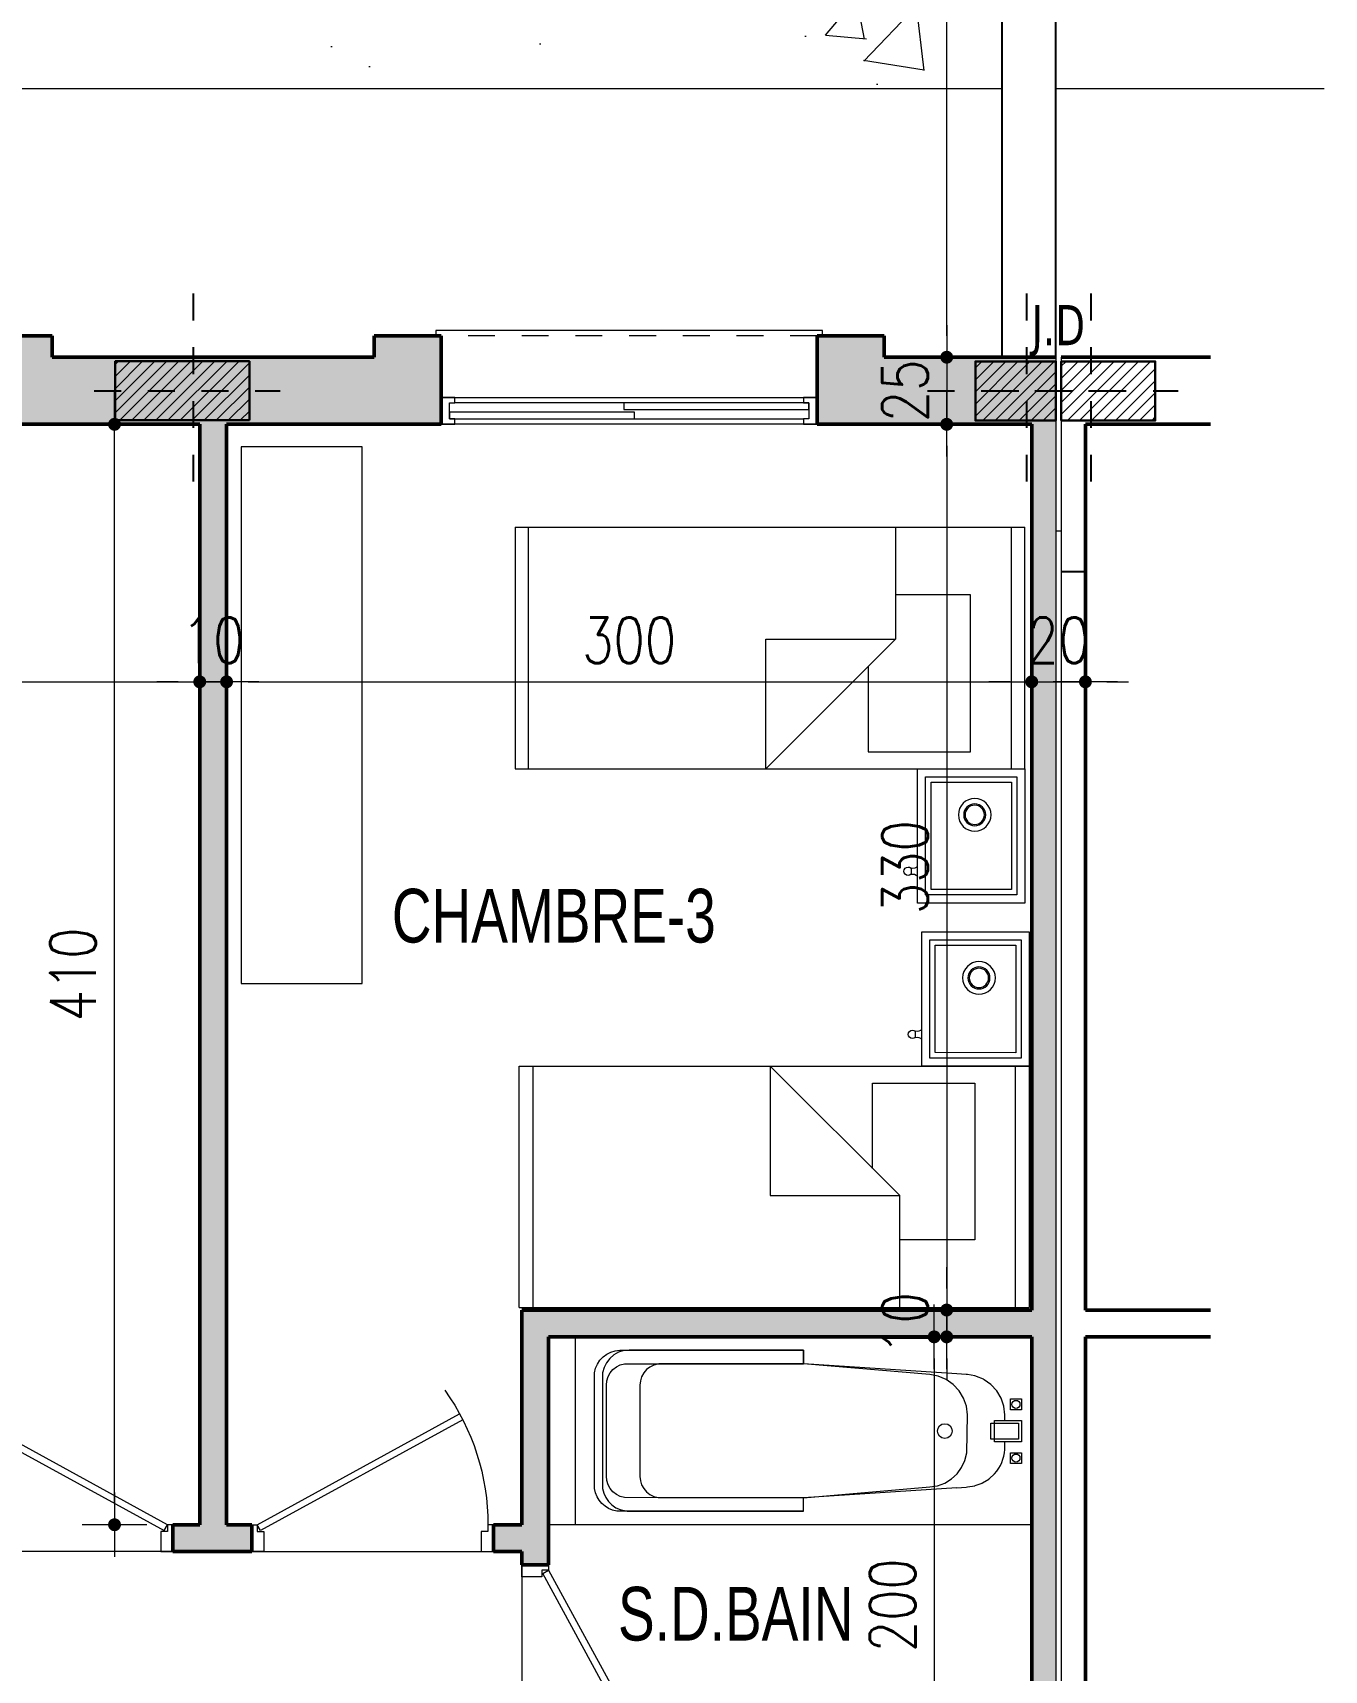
# Model space of a CAD drawing. Header units: millimetres. Extents: x 906 to 2482, y -1145 to -637.
# Drawn here: x 2043.18 to 2047.99, y -1138.74 to -1132.64 of the extents above; entities that cross this region are included whole.
import ezdxf

# ---------------------------------------------------------------- set-up
doc = ezdxf.new("R2010")
doc.units = ezdxf.units.MM
for name, pattern in [('AXES', [2, 1.25, -0.25, 0.25, -0.25]), ('DASHDOT2', [0.5, 0.25, -0.125, 0, -0.125]), ('HIDDEN', [0.375, 0.25, -0.125])]:
    doc.linetypes.add(name, pattern=pattern)
doc.layers.get('DEFPOINTS').update_dxf_attribs({"color": 255, "lineweight": 13})
for name, color, linetype, lineweight in [('A-signe', 7, 'Continuous', 9), ('APPUITS', 7, 'Continuous', 18), ('DIM.', 4, 'Continuous', 25), ('Extracteur cuisine 300m3', 7, 'Continuous', 20), ('interrompu', 7, 'HIDDEN', 15), ('MENUISERIE', 7, 'Continuous', 13), ('MUR 0.2', 7, 'Continuous', 20), ('MUR 0.25', 7, 'Continuous', 25), ('MUR 0.5', 7, 'Continuous', 50), ('POTEAUX ARCH', 7, 'Continuous', 30), ('POTEAUX HACHURE', 7, 'Continuous', 15), ('REVERS D EAU', 7, 'Continuous', 13), ('SANITAIRE', 7, 'Continuous', 15), ('TEXTE', 7, 'Continuous', 20), ('vegetation', 3, 'Continuous', 15)]:
    doc.layers.add(name, color=color, linetype=linetype, lineweight=lineweight)
doc.layers.add('AXE', color=7, linetype='AXES')
doc.layers.add('MEUBLE', color=7, linetype='Continuous', lineweight=15, true_color=0x6a4f34)
doc.layers.add('teinte 5', color=7, linetype='Continuous', true_color=0x3d3d00)
doc.styles.add('atef', font='romans.shx', dxfattribs={"width": 0.8})
doc.styles.add('COTE', font='verdana.ttf', dxfattribs={"width": 0.7})
doc.styles.add('STYLE4', font='swisscl.ttf')
doc.dimstyles.new('COTEXT', dxfattribs={"dimscale": 0, "dimtxt": 0.17, "dimasz": 0.08, "dimexe": 0.015, "dimexo": 0.015, "dimgap": 0.07, "dimtad": 1, "dimdec": 0, "dimlfac": 100, "dimzin": 0, "dimdsep": 46, "dimtxsty": 'atef', "dimblk": 'SIG2', "dimcen": 0.15, "dimse1": 1, "dimse2": 1, "dimclrd": 256, "dimclre": 6, "dimclrt": 2, "dimadec": 0, "dimazin": 0, "dimtfac": 0.5, "dimtdec": 0, "dimtix": 1, "dimtmove": 2, "dimatfit": 1, "dimldrblk": 'SIG2', "dimfxl": 0.18, "dimtolj": 1, "dimtzin": 0, "dimlwd": 18, "dimarcsym": 0})

# ---------------------------------------------------------------- blocks, each defined once
blk = doc.blocks.new('BAIGNOIR 0.70-1.70')
at = {"layer": 'SANITAIRE'}
for p, q in [((0.138, 0.2794), (0.1006, 0.85)), ((0.562, 0.2794), (0.6, 0.85))]:
    blk.add_line(p, q, dxfattribs=at)
for points in [[(0, 1.7), (0.7, 1.7), (0.7, 0), (0, 0)], [(0.5998, 1.3897), (0.5949, 1.4081), (0.5877, 1.4226), (0.5778, 1.4353), (0.5656, 1.4458), (0.5514, 1.4536), (0.536, 1.4584), (0.52, 1.46), (0.18, 1.46), (0.164, 1.4584), (0.1486, 1.4536), (0.1344, 1.4458), (0.1222, 1.4353), (0.1123, 1.4226), (0.1051, 1.4081), (0.1014, 1.3925), (0.1006, 0.85), (0.1407, 0.38), (0.1454, 0.3515), (0.1555, 0.3243), (0.1706, 0.2996), (0.1902, 0.2783), (0.2136, 0.2612), (0.2398, 0.2488), (0.2679, 0.2417), (0.4097, 0.24), (0.4416, 0.2437), (0.472, 0.254), (0.4995, 0.2705), (0.523, 0.2924), (0.5413, 0.3188), (0.5536, 0.3485), (0.5593, 0.38), (0.6, 0.85)], [(0.3885, 0.0388), (0.3085, 0.0388), (0.3085, 0.1388), (0.3885, 0.1388)], [(0.3785, 0.0488), (0.3185, 0.0488), (0.3185, 0.1526), (0.3785, 0.1526)], [(0.2685, 0.0388), (0.2285, 0.0388), (0.2285, 0.0788), (0.2685, 0.0788)], [(0.4685, 0.0388), (0.4285, 0.0388), (0.4285, 0.0788), (0.4685, 0.0788)]]:
    blk.add_lwpolyline(points, close=True, dxfattribs=at)
for points in [[(0.0501, 0.85), (0.0501, 1.5465, -0.315661), (0.1344, 1.6296), (0.5656, 1.6296, -0.356924), (0.6506, 1.5346), (0.65, 0.85), (0.6, 0.85)], [(0.1452, 0.2123, 0.002879), (0.1457, 0.2106), (0.1552, 0.1851, 0.002875), (0.1559, 0.1836), (0.1703, 0.1601, 0.001962), (0.171, 0.1592), (0.1902, 0.1383, 0.167547), (0.2806, 0.1), (0.3085, 0.1), (0.3085, 0.1388), (0.3885, 0.1388), (0.3885, 0.1), (0.4097, 0.1), (0.4416, 0.1036), (0.472, 0.1139), (0.4995, 0.1304), (0.523, 0.1524), (0.5405, 0.1776, 0.004777), (0.5419, 0.1802), (0.5523, 0.2053, 0.012058), (0.5543, 0.2123)]]:
    blk.add_lwpolyline(points, format="xyb", dxfattribs=at)
at = {"layer": 'SANITAIRE', "elevation": 0.0009}
blk.add_lwpolyline([(0.1016, 1.5175), (0.1057, 1.5331), (0.1129, 1.5476), (0.1228, 1.5603), (0.135, 1.5708), (0.1491, 1.5786), (0.1645, 1.5834), (0.1806, 1.585), (0.5206, 1.585), (0.5366, 1.5834), (0.552, 1.5786), (0.5661, 1.5708), (0.5784, 1.5603), (0.5883, 1.5476), (0.5955, 1.5331), (0.5996, 1.5175), (0.6, 0.85), (0.65, 0.85), (0.6506, 1.5), (0.6486, 1.5201), (0.6425, 1.5393), (0.6328, 1.5569), (0.6197, 1.5723), (0.6038, 1.5847), (0.5857, 1.5936), (0.5662, 1.5988), (0.1349, 1.5988), (0.1176, 1.5944), (0.1012, 1.587), (0.0865, 1.5768), (0.0738, 1.5641), (0.0636, 1.5494), (0.0562, 1.533), (0.0501, 1.5079), (0.0501, 0.85), (0.1006, 0.85)], close=True, dxfattribs=at)
at = {"layer": 'SANITAIRE'}
for points in [[(0.0501, 0.85), (0.1006, 0.85)], [(0.138, 0.2794), (0.1404, 0.2447)], [(0.1404, 0.2447), (0.1407, 0.24), (0.1452, 0.2123)], [(0.5543, 0.2123), (0.5593, 0.24), (0.5596, 0.2447)], [(0.5596, 0.2447), (0.562, 0.2794)]]:
    blk.add_lwpolyline(points, dxfattribs=at)
for centre, radius in [((0.349, 0.3239), 0.0274), ((0.2485, 0.0588), 0.015), ((0.4485, 0.0588), 0.015)]:
    blk.add_circle(centre, radius, dxfattribs=at)
blk = doc.blocks.new('PORTE 0.90')
at = {"layer": 'MENUISERIE'}
for points in [[(-0.7859, 0.3911), (-0.0325, -0.0217), (-0.02, 0), (-0.7742, 0.4132)], [(-0.9, 0), (-0.88, 0), (-0.88, -0.025), (-0.855, -0.025), (-0.855, -0.1), (-0.9, -0.1)], [(0, 0), (-0.02, 0), (-0.02, -0.025), (-0.045, -0.025), (-0.045, -0.1), (0, -0.1)]]:
    blk.add_lwpolyline(points, dxfattribs=at)
blk.add_arc((-0.02, 0), 0.86, 144.36454, 180, dxfattribs=at)
blk = doc.blocks.new('P - 0.80')
at = {"layer": 'MENUISERIE'}
for points in [[(-0.6991, 0.3412), (-0.0325, -0.0217), (-0.02, 0), (-0.6875, 0.3633)], [(-0.8, 0), (-0.78, 0), (-0.78, -0.025), (-0.755, -0.025), (-0.755, -0.1), (-0.8, -0.1)], [(0, 0), (-0.02, 0), (-0.02, -0.025), (-0.045, -0.025), (-0.045, -0.1), (0, -0.1)]]:
    blk.add_lwpolyline(points, dxfattribs=at)
blk.add_arc((-0.02, 0), 0.76, 142.54543, 180, dxfattribs=at)
blk = doc.blocks.new('SIG2')
at = {"layer": 'A-signe'}
for p, q in [((0, 1.5), (0, 0.5)), ((-1.5, 0), (-0.5, 0)), ((-0.5, 0), (0.5, 0)), ((0, 0.5), (0, -0.5)), ((0.5, 0), (1.5, 0)), ((0, -0.5), (0, -1.5))]:
    blk.add_line(p, q, dxfattribs=at)
at = {"layer": 'A-signe', "const_width": 0.3}
blk.add_lwpolyline([(-0.15, 0, 1), (0.15, 0, 1)], format="xyb", close=True, dxfattribs=at)
blk = doc.blocks.new('*D2213')
at = {"layer": 'DEFPOINTS', "color": 0, "transparency": 16777216}
for p in [(2040.7984, -1134.0994), (2043.7984, -1134.0994), (2043.7984, -1135.0588)]:
    blk.add_point(p, dxfattribs=at)
at = {"layer": 'DIM.', "lineweight": 18, "transparency": 16777216}
blk.add_line((2040.8784, -1135.0588), (2043.7184, -1135.0588), dxfattribs=at)
at = {"layer": 'DIM.', "lineweight": 18, "transparency": 16777216, "xscale": 0.08, "yscale": 0.08, "zscale": 0.08, "rotation": 180}
blk.add_blockref('SIG2', (2040.7984, -1135.0588), dxfattribs=at)
at = {"layer": 'DIM.', "lineweight": 18, "transparency": 16777216, "xscale": 0.08, "yscale": 0.08, "zscale": 0.08}
blk.add_blockref('SIG2', (2043.7984, -1135.0588), dxfattribs=at)
at = {"layer": 'DIM.', "color": 2, "transparency": 16777216, "insert": (2042.2984, -1134.9038), "char_height": 0.17, "attachment_point": 5, "style": 'atef'}
blk.add_mtext('\\A1;300', dxfattribs=at)
blk = doc.blocks.new('*D2214')
at = {"layer": 'DEFPOINTS', "color": 0, "transparency": 16777216}
for p in [(2043.7984, -1134.0994), (2043.8984, -1134.0994), (2043.8984, -1135.0588)]:
    blk.add_point(p, dxfattribs=at)
at = {"layer": 'DIM.', "lineweight": 18, "transparency": 16777216}
for p, q in [((2043.7184, -1135.0588), (2043.6384, -1135.0588)), ((2043.7984, -1135.0588), (2043.8984, -1135.0588)), ((2043.9784, -1135.0588), (2044.0584, -1135.0588))]:
    blk.add_line(p, q, dxfattribs=at)
at = {"layer": 'DIM.', "lineweight": 18, "transparency": 16777216, "xscale": 0.08, "yscale": 0.08, "zscale": 0.08}
blk.add_blockref('SIG2', (2043.7984, -1135.0588), dxfattribs=at)
at = {"layer": 'DIM.', "lineweight": 18, "transparency": 16777216, "xscale": 0.08, "yscale": 0.08, "zscale": 0.08, "rotation": 180}
blk.add_blockref('SIG2', (2043.8984, -1135.0588), dxfattribs=at)
at = {"layer": 'DIM.', "color": 2, "transparency": 16777216, "insert": (2043.8484, -1134.9038), "char_height": 0.17, "attachment_point": 5, "style": 'atef'}
blk.add_mtext('\\A1;10', dxfattribs=at)
blk = doc.blocks.new('*D2215')
at = {"layer": 'DEFPOINTS', "color": 0, "transparency": 16777216}
for p in [(2043.8984, -1134.0994), (2046.8984, -1134.0994), (2046.8984, -1135.0588)]:
    blk.add_point(p, dxfattribs=at)
at = {"layer": 'DIM.', "lineweight": 18, "transparency": 16777216}
blk.add_line((2043.9784, -1135.0588), (2046.8184, -1135.0588), dxfattribs=at)
at = {"layer": 'DIM.', "lineweight": 18, "transparency": 16777216, "xscale": 0.08, "yscale": 0.08, "zscale": 0.08, "rotation": 180}
blk.add_blockref('SIG2', (2043.8984, -1135.0588), dxfattribs=at)
at = {"layer": 'DIM.', "lineweight": 18, "transparency": 16777216, "xscale": 0.08, "yscale": 0.08, "zscale": 0.08}
blk.add_blockref('SIG2', (2046.8984, -1135.0588), dxfattribs=at)
at = {"layer": 'DIM.', "color": 2, "transparency": 16777216, "insert": (2045.3984, -1134.9038), "char_height": 0.17, "attachment_point": 5, "style": 'atef'}
blk.add_mtext('\\A1;300', dxfattribs=at)
blk = doc.blocks.new('*D2216')
at = {"layer": 'DEFPOINTS', "color": 0, "transparency": 16777216}
for p in [(2046.8984, -1134.0994), (2047.0984, -1134.0994), (2047.0984, -1135.0588)]:
    blk.add_point(p, dxfattribs=at)
at = {"layer": 'DIM.', "lineweight": 18, "transparency": 16777216}
for p, q in [((2046.8184, -1135.0588), (2046.7384, -1135.0588)), ((2046.8984, -1135.0588), (2047.0984, -1135.0588)), ((2047.1784, -1135.0588), (2047.2584, -1135.0588))]:
    blk.add_line(p, q, dxfattribs=at)
at = {"layer": 'DIM.', "lineweight": 18, "transparency": 16777216, "xscale": 0.08, "yscale": 0.08, "zscale": 0.08}
blk.add_blockref('SIG2', (2046.8984, -1135.0588), dxfattribs=at)
at = {"layer": 'DIM.', "lineweight": 18, "transparency": 16777216, "xscale": 0.08, "yscale": 0.08, "zscale": 0.08, "rotation": 180}
blk.add_blockref('SIG2', (2047.0984, -1135.0588), dxfattribs=at)
at = {"layer": 'DIM.', "color": 2, "transparency": 16777216, "insert": (2046.9984, -1134.9038), "char_height": 0.17, "attachment_point": 5, "style": 'atef'}
blk.add_mtext('\\A1;20', dxfattribs=at)
blk = doc.blocks.new('*D2217')
at = {"layer": 'DEFPOINTS', "color": 0, "transparency": 16777216}
for p in [(2046.5988, -1133.8494), (2046.5816, -1134.0994), (2046.5988, -1134.0994)]:
    blk.add_point(p, dxfattribs=at)
at = {"layer": 'DIM.', "lineweight": 18, "transparency": 16777216}
for p, q in [((2046.5816, -1133.7694), (2046.5816, -1133.6894)), ((2046.5816, -1133.8494), (2046.5816, -1134.0994)), ((2046.5816, -1134.1794), (2046.5816, -1134.2594))]:
    blk.add_line(p, q, dxfattribs=at)
at = {"layer": 'DIM.', "lineweight": 18, "transparency": 16777216, "xscale": 0.08, "yscale": 0.08, "zscale": 0.08}
for p, rotation in [((2046.5816, -1133.8494), 270), ((2046.5816, -1134.0994), 90)]:
    blk.add_blockref('SIG2', p, dxfattribs=dict(at, rotation=rotation))
at = {"layer": 'DIM.', "color": 2, "transparency": 16777216, "insert": (2046.4266, -1133.9744), "char_height": 0.17, "attachment_point": 5, "rotation": 90, "style": 'atef'}
blk.add_mtext('\\A1;25', dxfattribs=at)
blk = doc.blocks.new('*D2218')
at = {"layer": 'DEFPOINTS', "color": 0, "transparency": 16777216}
for p in [(2046.5986, -1134.0994), (2046.5814, -1137.3994), (2046.8182, -1137.3994)]:
    blk.add_point(p, dxfattribs=at)
at = {"layer": 'DIM.', "lineweight": 18, "transparency": 16777216}
blk.add_line((2046.5814, -1134.1794), (2046.5814, -1137.3194), dxfattribs=at)
at = {"layer": 'DIM.', "lineweight": 18, "transparency": 16777216, "xscale": 0.08, "yscale": 0.08, "zscale": 0.08}
for p, rotation in [((2046.5814, -1134.0994), 90), ((2046.5814, -1137.3994), 270)]:
    blk.add_blockref('SIG2', p, dxfattribs=dict(at, rotation=rotation))
at = {"layer": 'DIM.', "color": 2, "transparency": 16777216, "insert": (2046.4264, -1135.7494), "char_height": 0.17, "attachment_point": 5, "rotation": 90, "style": 'atef'}
blk.add_mtext('\\A1;330', dxfattribs=at)
blk = doc.blocks.new('*D2219')
at = {"layer": 'DEFPOINTS', "color": 0, "transparency": 16777216}
for p in [(2046.8182, -1137.3994), (2046.5816, -1137.4994), (2046.8984, -1137.4994)]:
    blk.add_point(p, dxfattribs=at)
at = {"layer": 'DIM.', "lineweight": 18, "transparency": 16777216}
for p, q in [((2046.5816, -1137.3194), (2046.5816, -1137.2394)), ((2046.5816, -1137.3994), (2046.5816, -1137.4994)), ((2046.5816, -1137.5794), (2046.5816, -1137.6594))]:
    blk.add_line(p, q, dxfattribs=at)
at = {"layer": 'DIM.', "lineweight": 18, "transparency": 16777216, "xscale": 0.08, "yscale": 0.08, "zscale": 0.08}
for p, rotation in [((2046.5816, -1137.3994), 270), ((2046.5816, -1137.4994), 90)]:
    blk.add_blockref('SIG2', p, dxfattribs=dict(at, rotation=rotation))
at = {"layer": 'DIM.', "color": 2, "transparency": 16777216, "insert": (2046.4266, -1137.4494), "char_height": 0.17, "attachment_point": 5, "rotation": 90, "style": 'atef'}
blk.add_mtext('\\A1;10', dxfattribs=at)
blk = doc.blocks.new('*D2220')
at = {"layer": 'DEFPOINTS', "color": 0, "transparency": 16777216}
for p in [(2046.8984, -1137.4994), (2046.5348, -1139.4994), (2046.6552, -1139.4994)]:
    blk.add_point(p, dxfattribs=at)
at = {"layer": 'DIM.', "lineweight": 18, "transparency": 16777216}
blk.add_line((2046.5348, -1137.5794), (2046.5348, -1139.4194), dxfattribs=at)
at = {"layer": 'DIM.', "lineweight": 18, "transparency": 16777216, "xscale": 0.08, "yscale": 0.08, "zscale": 0.08}
for p, rotation in [((2046.5348, -1137.4994), 90), ((2046.5348, -1139.4994), 270)]:
    blk.add_blockref('SIG2', p, dxfattribs=dict(at, rotation=rotation))
at = {"layer": 'DIM.', "color": 2, "transparency": 16777216, "insert": (2046.3798, -1138.4994), "char_height": 0.17, "attachment_point": 5, "rotation": 90, "style": 'atef'}
blk.add_mtext('\\A1;200', dxfattribs=at)
blk = doc.blocks.new('*D2249')
at = {"layer": 'DEFPOINTS', "color": 0, "transparency": 16777216}
for p in [(2043.4808, -1134.0994), (2043.7984, -1134.0994), (2043.7984, -1138.1994)]:
    blk.add_point(p, dxfattribs=at)
at = {"layer": 'DIM.', "lineweight": 18, "transparency": 16777216}
blk.add_line((2043.4808, -1138.1194), (2043.4808, -1134.1794), dxfattribs=at)
at = {"layer": 'DIM.', "lineweight": 18, "transparency": 16777216, "xscale": 0.08, "yscale": 0.08, "zscale": 0.08}
for p, rotation in [((2043.4808, -1134.0994), 90), ((2043.4808, -1138.1994), 270)]:
    blk.add_blockref('SIG2', p, dxfattribs=dict(at, rotation=rotation))
at = {"layer": 'DIM.', "color": 2, "transparency": 16777216, "insert": (2043.3258, -1136.1494), "char_height": 0.17, "attachment_point": 5, "rotation": 90, "style": 'atef'}
blk.add_mtext('\\A1;410', dxfattribs=at)
blk = doc.blocks.new('A$C4AA77CC6')
at = {"linetype": 'ByBlock'}
for p, q in [((1.1226, 2.0646), (0, 0.5318)), ((1.0926, 2.0237), (1.8187, 1.4919)), ((1.8487, 1.5329), (1.1226, 2.0646)), ((1.8487, 1.5329), (0.7261, 0)), ((0.5703, 1.3105), (0.9596, 1.0253)), ((0.6745, 0.636), (0.5703, 1.3105)), ((0.9596, 1.0253), (0.6745, 0.636)), ((0.3964, 0.9656), (0.1713, 0.6582)), ((0.6526, 0.778), (0.3964, 0.9656)), ((0.1713, 0.6582), (0.6426, 0.313)), ((1.0112, 0.3894), (0.6745, 0.636)), ((0.7561, 0.041), (0.03, 0.5727)), ((0, 0.5318), (0.7261, 0)), ((0.6426, 0.313), (0.8077, 0.5384))]:
    blk.add_line(p, q, dxfattribs=at)
blk = doc.blocks.new('A$C209961D1')
at = {"linetype": 'ByBlock'}
for p, q in [((0.2363, 0.6181), (0, 0.2954)), ((0.6397, 0.3227), (0.2363, 0.6181)), ((0.2428, 0.5762), (0.0419, 0.3019)), ((0.5978, 0.3162), (0.2428, 0.5762)), ((0.2471, 0.5483), (0.0699, 0.3062)), ((0.5698, 0.3119), (0.2471, 0.5483)), ((0.5495, 0.419), (0.5679, 0.4056)), ((0.0699, 0.3062), (0.3926, 0.0699)), ((0.3926, 0.0699), (0.5698, 0.3119)), ((0.3969, 0.0419), (0.5978, 0.3162)), ((0.4034, 0), (0.6397, 0.3227)), ((0, 0.2954), (0.4034, 0)), ((0.0419, 0.3019), (0.3969, 0.0419))]:
    blk.add_line(p, q, dxfattribs=at)
for radius in [0.061, 0.041, 0.036]:
    blk.add_circle((0.2489, 0.3451), radius, dxfattribs=at)
for centre, radius, start, end in [((0.5651, 0.421), 0.0157, 280.33709, 187.22817), ((0.5289, 0.4255), 0.0216, 269.72365, 342.53508), ((0.5803, 0.3879), 0.0216, 125.03018, 197.84161)]:
    blk.add_arc(centre, radius, start, end, dxfattribs=at)
blk = doc.blocks.new('*D2252')
at = {"layer": 'DEFPOINTS', "color": 0, "transparency": 16777216}
for p in [(2046.5816, -1125.3134), (2046.8202, -1125.3134), (2046.7884, -1133.8494)]:
    blk.add_point(p, dxfattribs=at)
at = {"layer": 'DIM.', "lineweight": 18, "transparency": 16777216}
blk.add_line((2046.5816, -1133.7694), (2046.5816, -1125.3934), dxfattribs=at)
at = {"layer": 'DIM.', "lineweight": 18, "transparency": 16777216, "xscale": 0.08, "yscale": 0.08, "zscale": 0.08}
for p, rotation in [((2046.5816, -1125.3134), 90), ((2046.5816, -1133.8494), 270)]:
    blk.add_blockref('SIG2', p, dxfattribs=dict(at, rotation=rotation))
at = {"layer": 'DIM.', "color": 2, "transparency": 16777216, "insert": (2046.4266, -1129.5814), "char_height": 0.17, "attachment_point": 5, "rotation": 90, "style": 'atef'}
blk.add_mtext('\\A1;854', dxfattribs=at)

msp = doc.modelspace()

# ---------------------------------------------------------------- hatches: boundary and pattern name
at = {"layer": 'POTEAUX HACHURE'}
h = msp.add_hatch(dxfattribs=at)
h.set_pattern_fill('ANSI31', color=256, scale=0.01)
h.set_pattern_definition([(45, (920.99063, -243.98405), (-0.0224506403, 0.0224506403), [])])
h.paths.add_polyline_path([(2043.9834, -1134.0844), (2043.4834, -1134.0844), (2043.4834, -1133.8644), (2043.9834, -1133.8644)])
h = msp.add_hatch(dxfattribs=at)
h.set_pattern_fill('ANSI31', color=256, scale=0.01)
h.set_pattern_definition([(45, (927.44063, -243.984038), (-0.0224506403, 0.0224506403), [])])
h.paths.add_polyline_path([(2046.9884, -1134.0852), (2046.6884, -1134.0852), (2046.6884, -1133.8652), (2046.9884, -1133.8652)])
h = msp.add_hatch(dxfattribs=at)
h.set_pattern_fill('ANSI31', color=256, scale=0.01)
h.set_pattern_definition([(45, (927.44063, -243.98405), (-0.0224506403, 0.0224506403), [])])
h.paths.add_polyline_path([(2047.0084, -1134.0852), (2047.3584, -1134.0852), (2047.3584, -1133.8652), (2047.0084, -1133.8652)])
at = {"layer": 'teinte 5'}
h = msp.add_hatch(color=256, dxfattribs=at)
h.dxf.hatch_style = 1
h.paths.add_polyline_path([(2044.6984, -1133.7694), (2044.4484, -1133.7694), (2044.4484, -1133.8494), (2043.2484, -1133.8494), (2043.2484, -1133.7694), (2042.9984, -1133.7694), (2042.9984, -1134.0994), (2043.7984, -1134.0994), (2043.7984, -1138.1994), (2043.6984, -1138.1994), (2043.6984, -1138.2994), (2043.9923, -1138.2994), (2043.9923, -1138.1994), (2043.8984, -1138.1994), (2043.8984, -1134.0994), (2044.6984, -1134.0994)])
h = msp.add_hatch(color=256, dxfattribs=at)
h.dxf.hatch_style = 1
h.paths.add_polyline_path([(2046.9884, -1133.8494), (2046.3484, -1133.8494), (2046.3484, -1133.7694), (2046.0984, -1133.7694), (2046.0984, -1134.0994), (2046.8984, -1134.0994), (2046.8984, -1137.3994), (2044.9984, -1137.3994), (2044.9984, -1138.1994), (2044.8923, -1138.1994), (2044.8923, -1138.2994), (2044.9984, -1138.2994), (2044.9984, -1138.3485), (2045.0984, -1138.3485), (2045.0984, -1137.4994), (2046.8984, -1137.4994), (2046.8984, -1139.3194), (2046.7534, -1139.3194), (2046.7534, -1139.4994), (2046.5984, -1139.4994), (2046.5984, -1139.7494), (2046.9884, -1139.7494)])
at = {"layer": 'vegetation'}
h = msp.add_hatch(dxfattribs=at)
h.set_pattern_fill('AR-CONC', color=256, scale=0.01)
h.set_pattern_definition([(50, (296.3624, -71.6543), (1.8218467, -0.1593909), [0.1905, -2.0955]), (355, (296.3624, -71.6543), (-0.3524342, 1.9105685), [0.1524, -1.6764058]), (100.45144, (296.5142, -71.6676), (1.4694125, 1.7511775), [0.1619001, -1.7809024]), (46.1842, (296.3624, -71.1463), (2.7107904, -0.4204233), [0.28575, -3.14325]), (96.63556, (296.5883, -71.1814), (2.3740413, 2.4742612), [0.2428502, -2.671356]), (351.18415, (296.3624, -71.1463), (2.3740413, 2.4742612), [0.2285997, -2.5145973]), (21, (296.6164, -71.2733), (1.5161439, -1.022652), [0.1905, -2.0955]), (326, (296.6164, -71.2733), (0.6180203, 1.8418797), [0.1524, -1.6764]), (71.451445, (296.7427, -71.3586), (2.1341642, 0.8192277), [0.1619001, -1.7808994]), (37.5, (296.3624, -71.65434), (0.03088603, 0.84555039), [0, -1.65608, 0, -1.7018, 0, -1.68275]), (7.5, (296.3624, -71.6543), (0.66819663, 1.00180575), [0, -0.97028, 0, -1.61798, 0, -0.64135]), (327.5, (295.796, -71.65434), (1.35590595, -0.05728744), [0, -0.635, 0, -1.9812, 0, -2.6289]), (317.5, (295.542, -71.6543), (1.4812918, 0.2542649), [0, -0.8255, 0, -1.31572, 0, -1.8669])])
h.paths.add_polyline_path([(2046.7884, -1125.5125), (2041.6398, -1125.4856), (2041.6398, -1125.4856), (2041.6398, -1125.4938), (2041.6398, -1125.4856), (2041.6106, -1125.4854), (2035.1484, -1125.4542), (2035.1484, -1135.0494), (2036.4484, -1135.0494), (2036.4482, -1132.8494), (2046.7884, -1132.8494)])

# ---------------------------------------------------------------- linework, layer by layer
at = {"layer": 'APPUITS'}
msp.add_lwpolyline([(2046.1184, -1133.7694), (2046.1184, -1133.7494), (2044.6784, -1133.7494), (2044.6784, -1133.7694)], dxfattribs=at)
at = {"layer": 'AXE', "linetype": 'DASHDOT2', "ltscale": 0.1}
for p, q in [((2043.7734, -1133.6125), (2043.7734, -1134.3155)), ((2046.8784, -1133.6125), (2046.8784, -1134.3155)), ((2047.1184, -1133.6125), (2047.1184, -1134.3155)), ((2043.4051, -1133.9744), (2044.0983, -1133.9744)), ((2046.5103, -1133.9744), (2047.2035, -1133.9744)), ((2046.7503, -1133.9744), (2047.4435, -1133.9744))]:
    msp.add_line(p, q, dxfattribs=at)
at = {"layer": 'DIM.'}
msp.add_line((2047.0984, -1134.6495), (2047.0084, -1134.6495), dxfattribs=at)
at = {"layer": 'interrompu', "ltscale": 0.2}
msp.add_line((2046.0984, -1133.7694), (2044.6984, -1133.7694), dxfattribs=at)
at = {"layer": 'MENUISERIE'}
for p, q in [((2044.6984, -1133.9994), (2046.0984, -1133.9994)), ((2046.0484, -1134.0194), (2044.7484, -1134.0194)), ((2046.0984, -1134.0994), (2044.6984, -1134.0994)), ((2044.7484, -1134.0794), (2046.0484, -1134.0794)), ((2043.6984, -1138.2994), (2042.7984, -1138.2994)), ((2043.9923, -1138.2994), (2044.8923, -1138.2994)), ((2044.9984, -1138.3485), (2044.9984, -1139.1485))]:
    msp.add_line(p, q, dxfattribs=at)
at = {"layer": 'MENUISERIE', "extrusion": (0, 0, -1)}
for points in [[(-2044.6984, -1133.9994), (-2044.6984, -1134.0994), (-2044.7484, -1134.0994), (-2044.7484, -1134.0794), (-2044.7284, -1134.0794), (-2044.7284, -1134.0194), (-2044.7484, -1134.0194), (-2044.7484, -1133.9994), (-2044.7484, -1133.9994)], [(-2046.0984, -1133.9994), (-2046.0484, -1133.9994), (-2046.0484, -1134.0194), (-2046.0684, -1134.0194), (-2046.0684, -1134.0794), (-2046.0484, -1134.0794), (-2046.0484, -1134.0994), (-2046.0984, -1134.0994), (-2046.0984, -1134.0994)], [(-2044.7284, -1134.0544), (-2044.7284, -1134.0794), (-2045.4184, -1134.0794), (-2045.4184, -1134.0544), (-2045.4184, -1134.0544)], [(-2045.3784, -1134.0194), (-2045.3784, -1134.0444), (-2046.0684, -1134.0444), (-2046.0684, -1134.0194), (-2046.0684, -1134.0194)]]:
    msp.add_lwpolyline(points, close=True, dxfattribs=at)
at = {"layer": 'MEUBLE'}
msp.add_line((2047.0084, -1134.4978), (2046.9884, -1134.4978), dxfattribs=at)
msp.add_lwpolyline([(2044.403, -1134.1832), (2043.953, -1134.1832), (2043.953, -1136.1832), (2044.403, -1136.1832)], close=True, dxfattribs=at)
at = {"layer": 'MUR 0.2'}
for p, q in [((2046.9884, -1133.8494), (2046.9884, -1139.7494)), ((2047.0084, -1133.8494), (2047.0084, -1139.7494))]:
    msp.add_line(p, q, dxfattribs=at)
at = {"layer": 'MUR 0.25'}
for p, q in [((2046.7884, -1133.8494), (2046.7884, -1125.5125)), ((2046.9884, -1133.8494), (2046.9884, -1125.5136))]:
    msp.add_line(p, q, dxfattribs=at)
at = {"layer": 'MUR 0.5'}
for p, q in [((2042.9984, -1133.7694), (2043.2484, -1133.7694)), ((2043.2484, -1133.7694), (2043.2484, -1133.8494)), ((2044.4484, -1133.8494), (2044.4484, -1133.7694)), ((2044.4484, -1133.7694), (2044.6984, -1133.7694)), ((2044.6984, -1133.7694), (2044.6984, -1134.0994)), ((2046.0984, -1134.0994), (2046.0984, -1133.7694)), ((2046.0984, -1133.7694), (2046.3484, -1133.7694)), ((2046.3484, -1133.7694), (2046.3484, -1133.8494)), ((2044.4484, -1133.8494), (2043.2484, -1133.8494)), ((2046.3484, -1133.8494), (2046.9884, -1133.8494)), ((2046.9884, -1133.8494), (2046.5988, -1133.8494)), ((2047.5647, -1133.8494), (2047.0084, -1133.8494)), ((2043.7984, -1134.0994), (2042.9984, -1134.0994)), ((2043.7984, -1134.0994), (2043.7984, -1138.1994)), ((2043.8984, -1134.0994), (2043.8984, -1138.1994)), ((2044.6984, -1134.0994), (2043.8984, -1134.0994)), ((2046.8984, -1134.0994), (2046.0984, -1134.0994)), ((2046.8984, -1134.0994), (2046.8984, -1137.3994)), ((2047.0984, -1134.0994), (2047.0984, -1137.3994)), ((2047.5647, -1134.0994), (2047.0984, -1134.0994)), ((2044.9984, -1137.3994), (2044.9984, -1138.1994)), ((2046.8984, -1137.3994), (2044.9984, -1137.3994)), ((2047.5647, -1137.3994), (2047.0984, -1137.3994)), ((2045.0984, -1137.4994), (2045.0984, -1138.3485)), ((2046.8984, -1137.4994), (2045.0984, -1137.4994)), ((2046.8984, -1137.4994), (2046.8984, -1139.3194)), ((2047.0984, -1137.4994), (2047.0984, -1139.2694)), ((2047.5647, -1137.4994), (2047.0984, -1137.4994)), ((2043.7984, -1138.1994), (2043.6984, -1138.1994)), ((2043.6984, -1138.1994), (2043.6984, -1138.2994)), ((2043.9923, -1138.1994), (2043.8984, -1138.1994)), ((2043.9923, -1138.1994), (2043.9923, -1138.2994)), ((2044.9984, -1138.1994), (2044.8923, -1138.1994)), ((2044.8923, -1138.1994), (2044.8923, -1138.2994)), ((2043.9923, -1138.2994), (2043.6984, -1138.2994)), ((2044.9984, -1138.2994), (2044.8923, -1138.2994)), ((2044.9984, -1138.2994), (2044.9984, -1138.3485)), ((2045.0984, -1138.3485), (2044.9984, -1138.3485))]:
    msp.add_line(p, q, dxfattribs=at)
at = {"layer": 'POTEAUX ARCH'}
for points in [[(2043.9834, -1134.0844), (2043.4834, -1134.0844), (2043.4834, -1133.8644), (2043.9834, -1133.8644)], [(2046.9884, -1134.0852), (2046.6884, -1134.0852), (2046.6884, -1133.8652), (2046.9884, -1133.8652)], [(2047.0084, -1134.0852), (2047.3584, -1134.0852), (2047.3584, -1133.8652), (2047.0084, -1133.8652)]]:
    msp.add_lwpolyline(points, close=True, dxfattribs=at)
at = {"layer": 'REVERS D EAU'}
for points in [[(2046.7884, -1132.8494), (2036.4482, -1132.8494), (2036.4484, -1135.0494), (2035.1484, -1135.0494)], [(2047.9883, -1132.8494), (2046.9884, -1132.8494)]]:
    msp.add_lwpolyline(points, dxfattribs=at)
at = {"layer": 'SANITAIRE'}
msp.add_line((2045.1984, -1138.1994), (2045.0984, -1138.1994), dxfattribs=at)

# ---------------------------------------------------------------- block references
at = {"layer": 'MENUISERIE'}
msp.add_blockref('PORTE 0.90', (2043.6984, -1138.1994), dxfattribs=at)
at = {"layer": 'MENUISERIE', "xscale": -1}
msp.add_blockref('PORTE 0.90', (2043.9923, -1138.1994), dxfattribs=at)
at = {"layer": 'MENUISERIE', "xscale": -1, "rotation": 270}
msp.add_blockref('P - 0.80', (2045.0984, -1138.3485), dxfattribs=at)
at = {"layer": 'MEUBLE', "rotation": 126.2173682448366}
msp.add_blockref('A$C4AA77CC6', (2047.3021, -1135.0687), dxfattribs=at)
at = {"layer": 'MEUBLE', "xscale": -1}
for name, p, rotation in [('A$C209961D1', (2047.1114, -1135.5575), 53.7826317551564), ('A$C4AA77CC6', (2047.318, -1136.8048), 53.78263175516337), ('A$C209961D1', (2047.1273, -1136.1651), 53.7826317551564)]:
    msp.add_blockref(name, p, dxfattribs=dict(at, rotation=rotation))
at = {"layer": 'SANITAIRE', "rotation": 90}
msp.add_blockref('BAIGNOIR 0.70-1.70', (2046.8984, -1138.1994), dxfattribs=at)

# ---------------------------------------------------------------- texts
at = {"layer": 'Extracteur cuisine 300m3', "lineweight": 25, "style": 'COTE', "width": 0.7}
msp.add_text('J.D', height=0.15, dxfattribs=at).set_placement((2046.8977, -1133.8047, 0))
at = {"layer": 'TEXTE', "style": 'STYLE4'}
msp.add_text('CHAMBRE-3', height=0.2, dxfattribs=at).set_placement((2044.5141, -1136.0301))
at = {"layer": 'TEXTE', "insert": (2045.3568, -1138.4309), "char_height": 0.2, "width": 0.808023, "attachment_point": 1, "style": 'STYLE4'}
msp.add_mtext('S.D.BAIN', dxfattribs=at)

# ---------------------------------------------------------------- dimensions: what is measured, and where the dimension line sits
at = {"layer": 'DIM.'}
for base, p1, p2, picture, middle in [((2046.5816, -1125.3134), (2046.7884, -1133.8494), (2046.8202, -1125.3134), '*D2252', (2046.4266, -1129.5814)), ((2046.5816, -1134.0994), (2046.5988, -1133.8494), (2046.5988, -1134.0994), '*D2217', (2046.4266, -1133.9744)), ((2043.4808, -1134.0994), (2043.7984, -1138.1994), (2043.7984, -1134.0994), '*D2249', (2043.3258, -1136.1494)), ((2046.5814, -1137.3994), (2046.5986, -1134.0994), (2046.8182, -1137.3994), '*D2218', (2046.4264, -1135.7494)), ((2046.5816, -1137.4994), (2046.8182, -1137.3994), (2046.8984, -1137.4994), '*D2219', (2046.4266, -1137.4494)), ((2046.5348, -1139.4994), (2046.8984, -1137.4994), (2046.6552, -1139.4994), '*D2220', (2046.3798, -1138.4994))]:
    dim = msp.add_linear_dim(base=base, p1=p1, p2=p2, angle=90, dimstyle='COTEXT', override={"dimscale": 1}, dxfattribs=at)
    dim.commit()
    dim.dimension.update_dxf_attribs({"geometry": picture, "text_midpoint": middle})
for base, p1, p2, picture, middle in [((2043.7984, -1135.0588), (2040.7984, -1134.0994), (2043.7984, -1134.0994), '*D2213', (2042.2984, -1134.9038)), ((2043.8984, -1135.0588), (2043.7984, -1134.0994), (2043.8984, -1134.0994), '*D2214', (2043.8484, -1134.9038)), ((2046.8984, -1135.0588), (2043.8984, -1134.0994), (2046.8984, -1134.0994), '*D2215', (2045.3984, -1134.9038)), ((2047.0984, -1135.0588), (2046.8984, -1134.0994), (2047.0984, -1134.0994), '*D2216', (2046.9984, -1134.9038))]:
    dim = msp.add_linear_dim(base=base, p1=p1, p2=p2, dimstyle='COTEXT', override={"dimscale": 1}, dxfattribs=at)
    dim.commit()
    dim.dimension.update_dxf_attribs({"geometry": picture, "text_midpoint": middle})

doc.saveas('drawing.dxf')
